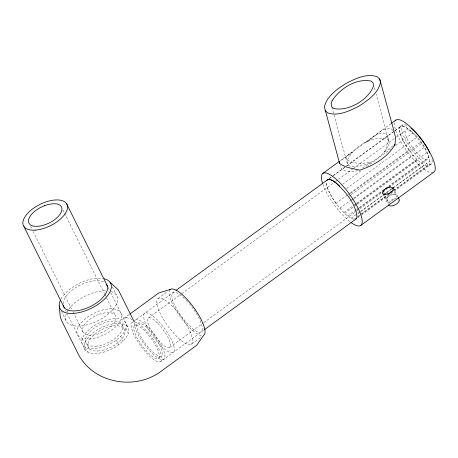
<?xml version="1.0" encoding="UTF-8"?>
<svg xmlns="http://www.w3.org/2000/svg" width="458" height="458" viewBox="0 0 458 458"><rect width="100%" height="100%" fill="white"/><g stroke="black" fill="none" stroke-linecap="round" stroke-linejoin="round"><path stroke-width="0.34" stroke-dasharray="2.29 1.72" d="M63.078 303.723L63.45 300.912L65.402 297.053L68.706 293.109A24.24 11.862 -26.4 0 1 104.046 282.128M389.386 203.283L389.775 202.505A4.843 2.37 -26.4 0 1 393.554 199.745L394.733 199.385M125.944 328.575L123.998 332.434L120.689 336.378L116.252 340.139A24.24 11.862 -26.4 0 1 82.841 345.218A24.24 11.862 -26.4 0 1 102.947 321.235A24.24 11.862 -26.4 0 1 125.944 328.575L128.297 333.304L126.345 337.168L123.036 341.113L118.599 344.874A24.24 11.862 -26.4 0 1 85.194 349.952L66.553 312.402M427.033 166.008C417.318 162.384 411.238 152.966 405.576 144.78A24.154 6.962 53.9 0 1 408.937 129.562C418.686 138.648 428.923 150.213 430.039 164.016L429.02 165.681L427.033 166.008L360.744 214.436M384.972 188.919C376.367 198.509 394.201 194.369 393.582 188.169C390.17 185.788 385.378 187.86 383.031 190.849A6.057 2.966 -26.4 0 0 388.298 193.648L389.769 193.064M391.046 192.154L392.981 190.225A6.057 2.966 -26.4 0 0 387.72 187.425L386.329 188.175M360.864 211.224L424.217 164.983M129.162 314.572L123.488 318.499L126.946 317.606L125.91 317.417L130.742 318.86L132.139 320.005M390.863 123.757L340.431 160.569L341.359 160.306L352.265 152.348L348.956 154.346L347.261 155.978L345.927 157.735L346.191 159.418C353.324 164.199 362.684 163.907 370.785 162.086L362.501 168.132M158.039 298.501L167.697 291.448M133.324 321.539L175.414 290.819M329.159 178.603L332.628 176.072M333.206 175.649L345.922 166.369M346.5 165.951L394.47 130.936M395.048 130.513L402.559 125.028M329.376 178.603L332.823 176.084M333.401 175.666L346.053 166.431M346.626 166.014L394.361 131.171M394.933 130.753L400.687 126.557M134.652 325.569L136.736 324.046M148.335 318.081L181.282 294.036M181.86 293.612L335.021 181.826M335.6 181.402L337.912 179.713M338.491 179.29L352.941 168.744M353.519 168.326L395.712 137.532M396.29 137.108L406.114 129.935M392.867 145.965L384.033 152.411C387.073 147.545 389.466 141.453 387.56 135.723L385.459 133.289C377.695 131.852 371.432 138.264 365.696 142.541C374.077 138.539 380.93 126.723 391.51 128.904L392.901 130.519M342.636 184.208L361.036 170.777M366.789 166.58L390.943 148.947M395.54 145.592L412.795 132.997M346.632 188.541L416.791 137.331M354 219.319C346.151 216.674 341.004 209.478 336.012 203.278L347.513 194.885M348.086 194.461L349.809 193.202M350.387 192.784L409.046 149.972M350.496 193.471L420.656 142.266M349.002 196.35L350.725 195.091M351.297 194.673L421.457 143.469M339.876 208.213L350.799 200.232M351.378 199.814L353.101 198.554M353.679 198.137L412.91 154.901M351.664 200.346L353.393 199.087M353.965 198.669L424.125 147.459M343.872 212.541L353.645 205.407M354.223 204.989L355.946 203.73M356.524 203.306L416.906 159.235M354.503 205.447L356.227 204.188M356.805 203.77L426.965 152.56M344.765 213.336L354.538 206.203M355.116 205.785L356.839 204.526M357.417 204.102L417.799 160.031M347.725 215.981L356.353 209.684M356.931 209.266L358.654 208.006M359.227 207.589L420.765 162.676M356.513 210.113L428.974 157.226M169.66 347.525L203.186 323.056M203.764 322.638L359.238 209.157M359.816 208.739L427.44 159.378M158.348 358.282A20.198 5.822 53.9 0 0 144.785 330.957A20.198 5.822 53.9 0 0 136.375 336.538A20.198 5.822 53.9 0 0 158.348 358.282L161.474 356.003M351.183 218.294L357.446 213.72M358.013 213.302L360.291 211.642M357.561 214.018L359.862 212.34M360.44 211.922L430.022 161.13M354.4 219.067L355.557 218.226M357.858 216.542L360.165 214.859M357.578 216.903L361.03 214.384M361.602 213.966L430.039 164.016M160.718 361.557A24.24 6.984 53.9 0 0 144.436 328.764A24.24 6.984 53.9 0 0 134.349 335.462A24.24 6.984 53.9 0 0 160.718 361.557L203.85 330.075M357.589 217.865L361.156 215.208M361.637 214.911L430.995 164.29M386.764 200.89L387.634 200.255L386.947 199.264L387.422 197.77A4.843 2.37 -26.4 0 1 391.206 195.011L393.496 194.484L395.174 194.753L396.136 194.049M191.209 344.301A28.276 8.152 53.9 0 0 172.214 306.041A28.276 8.152 53.9 0 0 160.443 313.856A28.276 8.152 53.9 0 0 191.209 344.301L200.867 337.254M357.818 170.553L353.336 171.515L347.685 171.636L343.437 170.439L340.878 168.012L340.157 165.39M395.174 194.753C392.105 193.093 385.865 195.801 387.113 199.745L383.409 193.036M392.288 188.209C386.569 184.276 378.056 197.146 388.344 193.402A5.187 1.958 -29.1 0 0 392.855 189.698L392.609 188.038M392.357 188.244L392.855 188.599L396.926 197.575M388.871 140.497L386.93 138.66C372.302 135.333 351.658 147.361 346.969 161.542L347.502 164.187L349.437 166.025C364.064 169.346 384.714 157.323 389.397 143.142L376.087 93.913M336.012 203.278L332.542 198.085A24.154 6.962 53.9 0 1 326.548 182.009M393.319 187.654L397.939 196.951M387.165 199.854L388.928 203.404M382.693 193.425L388.189 204.497M112.29 286.76L116.361 294.963M108.111 287.406L109.382 289.966M110.624 292.473L127.702 326.869M121.805 324.058L124.158 328.792M63.061 210.239L64.332 212.804M64.652 213.445L104.39 293.492M104.705 294.133L115.193 315.264M120.689 336.378L123.036 341.113M116.252 340.139L118.599 344.874M30.543 226.275L31.814 228.84M33.085 231.399L71.872 309.528M73.143 312.087L83.316 332.582M86.385 343.294L88.732 348.028M82.245 338.783L84.593 343.511M85.348 347.359L87.696 352.093M65.603 310.49L66.238 311.772M61.441 311.171L66.771 321.9M374.392 87.747L375.331 91.176M331.89 107.327L347.502 164.187M335.96 203.26A24.24 6.984 53.9 0 1 326.468 181.918M409 149.949A24.24 6.984 53.9 0 1 399.582 128.126A24.24 6.984 53.9 0 1 412.761 132.923M137.778 323.285A20.198 5.822 53.9 0 1 159.035 343.637A20.198 5.822 53.9 0 1 153.522 352.631A20.198 5.822 53.9 0 1 136.925 324.682M135.408 320.016A24.24 6.984 53.9 0 1 160.913 344.439A24.24 6.984 53.9 0 1 154.3 355.225A24.24 6.984 53.9 0 1 134.389 321.688M111.076 291.523A28.276 13.837 -26.4 0 1 96.953 321.201A28.276 13.837 -26.4 0 1 66.725 312.734M67 312.167A28.276 13.837 -26.4 0 1 68.351 309.883M68.7 309.373A28.276 13.837 -26.4 0 1 105.632 290.778M61.034 298.971A28.276 13.837 -26.4 0 1 102.758 278.435M201.383 335.565A28.276 8.152 53.9 0 1 180.326 316.793A28.276 8.152 53.9 0 1 169.34 291.328M187.288 301.438A24.24 6.984 53.9 0 0 174.899 292.319L172.906 292.651L171.882 294.317L171.899 297.213L172.947 301.135A24.24 6.984 53.9 0 0 199.345 332.239L201.337 331.907L202.362 330.241L202.344 327.344L201.291 323.422A24.24 6.984 53.9 0 0 187.734 301.936M85.194 349.952A24.24 11.862 -26.4 0 1 105.294 325.97A24.24 11.862 -26.4 0 1 128.297 333.304M349.7 221.5A32.203 9.28 53.9 0 1 322.987 184.614M433.194 172.477A32.203 9.28 53.9 0 1 409.429 154.34A32.203 9.28 53.9 0 1 394.51 122.784M388.338 203.478A6.057 2.966 -26.4 0 1 396.336 198.434M398.099 199.94A4.981 2.439 -26.4 0 1 398.317 200.535M432.003 159.722A24.24 6.984 53.9 0 1 410.952 148.524A24.24 6.984 53.9 0 1 407.38 125.727M98.39 314.594L94.09 316.581A18.177 8.897 -26.4 0 0 88.033 335.09C93.753 335.743 99.392 333.836 104.418 331.266A18.177 8.897 -26.4 0 0 110.475 312.757L106.874 312.614L102.752 313.238L98.39 314.594M415.229 134.784L412.326 132.196A18.177 5.238 53.9 0 0 409.796 143.652L415.314 151.272L421.228 157.117A18.177 5.238 53.9 0 0 423.759 145.667L418.24 138.047L415.229 134.784M157.455 322.93L154.552 320.342A18.177 5.238 53.9 0 0 152.022 331.798L157.541 339.418L163.449 345.263A18.177 5.238 53.9 0 0 165.979 333.813L160.46 326.193L157.455 322.93M95.63 346.248A20.198 9.887 -26.4 0 0 122.692 326.497A20.198 9.887 -26.4 0 0 93.97 328.289A20.198 9.887 -26.4 0 0 95.63 346.248M97.978 350.977A20.198 9.887 -26.4 0 0 125.04 331.231A20.198 9.887 -26.4 0 0 96.317 333.023A20.198 9.887 -26.4 0 0 97.978 350.977M385.808 193.803A5.25 2.571 -26.4 0 0 392.838 188.673A5.25 2.571 -26.4 0 0 385.378 189.137A5.25 2.571 -26.4 0 0 385.808 193.803M146.846 326.336A24.24 6.984 53.9 0 0 173.216 352.431A24.24 6.984 53.9 0 0 156.939 319.638A24.24 6.984 53.9 0 0 146.846 326.336M89.098 339.006A24.24 11.862 -26.4 0 0 121.565 315.304A24.24 11.862 -26.4 0 0 87.1 317.457A24.24 11.862 -26.4 0 0 89.098 339.006"/><path stroke-width="0.69" d="M355.981 218.987L357 217.321C355.889 203.518 345.647 191.954 335.903 182.868A24.154 6.962 53.9 0 0 328.209 179.605M395.031 144.516C387.594 157.455 373.78 165.43 359.994 170.09M129.74 314.154L158.794 292.948L170.536 289.376A28.276 8.152 53.9 0 1 193.917 307.765A28.276 8.152 53.9 0 1 203.707 335.182L196.7 345.292L161.622 370.894C135.453 391.006 92.997 383.581 77.906 353.399L61.658 320.669L60.25 316.764L59.265 305.864M322.924 173.342L339.298 161.393M391.43 123.345L395.964 120.036M169.397 290.206L170.536 289.376M175.992 290.395L328.002 179.45M393.972 145.163L395.077 144.356L395.523 137.566L394.292 132.127L379.751 79.154L377.192 76.726C366.572 73.114 355.477 78.633 346.122 83.373C337.191 89.092 326.84 95.94 324.384 106.972L339.618 163.426C345.447 167.886 352.895 168.424 359.742 170.147M204.428 329.651L356.433 218.706M360.704 225.508L433.737 172.197A32.203 9.28 53.9 0 0 421.343 139.284A32.203 9.28 53.9 0 0 395.111 120.929M110.097 282.34L118.336 289.885L134.297 321.877M325.083 110.464L327.642 112.891C338.262 116.509 349.357 110.991 358.711 106.25C367.642 100.531 377.993 93.678 380.449 82.652L379.751 79.154M398.231 197.541L399.113 199.316A6.057 2.966 -26.4 0 1 395.523 204.652A6.057 2.966 -26.4 0 1 388.487 205.087M66.467 203.512L107.475 286.124M23.959 226.601L64.332 307.931M106.554 284.263L107.613 287.195L107.149 290.704L105.197 294.568L101.888 298.513A24.24 11.862 -26.4 0 1 64.046 307.352L63.233 305.102M339.618 163.426L339.452 161.863M326.777 180.733A24.24 6.984 53.9 0 1 339.727 186.229M104.149 278.722A28.276 13.837 -26.4 0 1 106.182 297.351A28.276 13.837 -26.4 0 1 73.377 313.409A28.276 13.837 -26.4 0 1 60.462 300.11M322.512 183.211A32.203 9.28 53.9 0 1 334.346 177.675A32.203 9.28 53.9 0 1 360.469 213.749A32.203 9.28 53.9 0 1 350.908 222.416M410.843 128.045A24.24 6.984 53.9 0 1 429.793 152.943M332.096 100.726L331.174 104L331.707 106.645L333.642 108.483C348.269 111.804 368.919 99.775 373.602 85.594L373.075 82.95L371.135 81.112C356.313 77.894 339.95 88.606 332.096 100.726M44.352 205.728L40.046 207.714A18.177 8.897 -26.4 0 0 33.989 226.223C39.709 226.876 45.348 224.97 50.38 222.399A18.177 8.897 -26.4 0 0 56.437 203.89L52.83 203.747L48.708 204.371L44.352 205.728M35.054 230.139A24.24 11.862 -26.4 0 0 67.526 206.438A24.24 11.862 -26.4 0 0 33.056 208.59A24.24 11.862 -26.4 0 0 35.054 230.139"/></g></svg>
